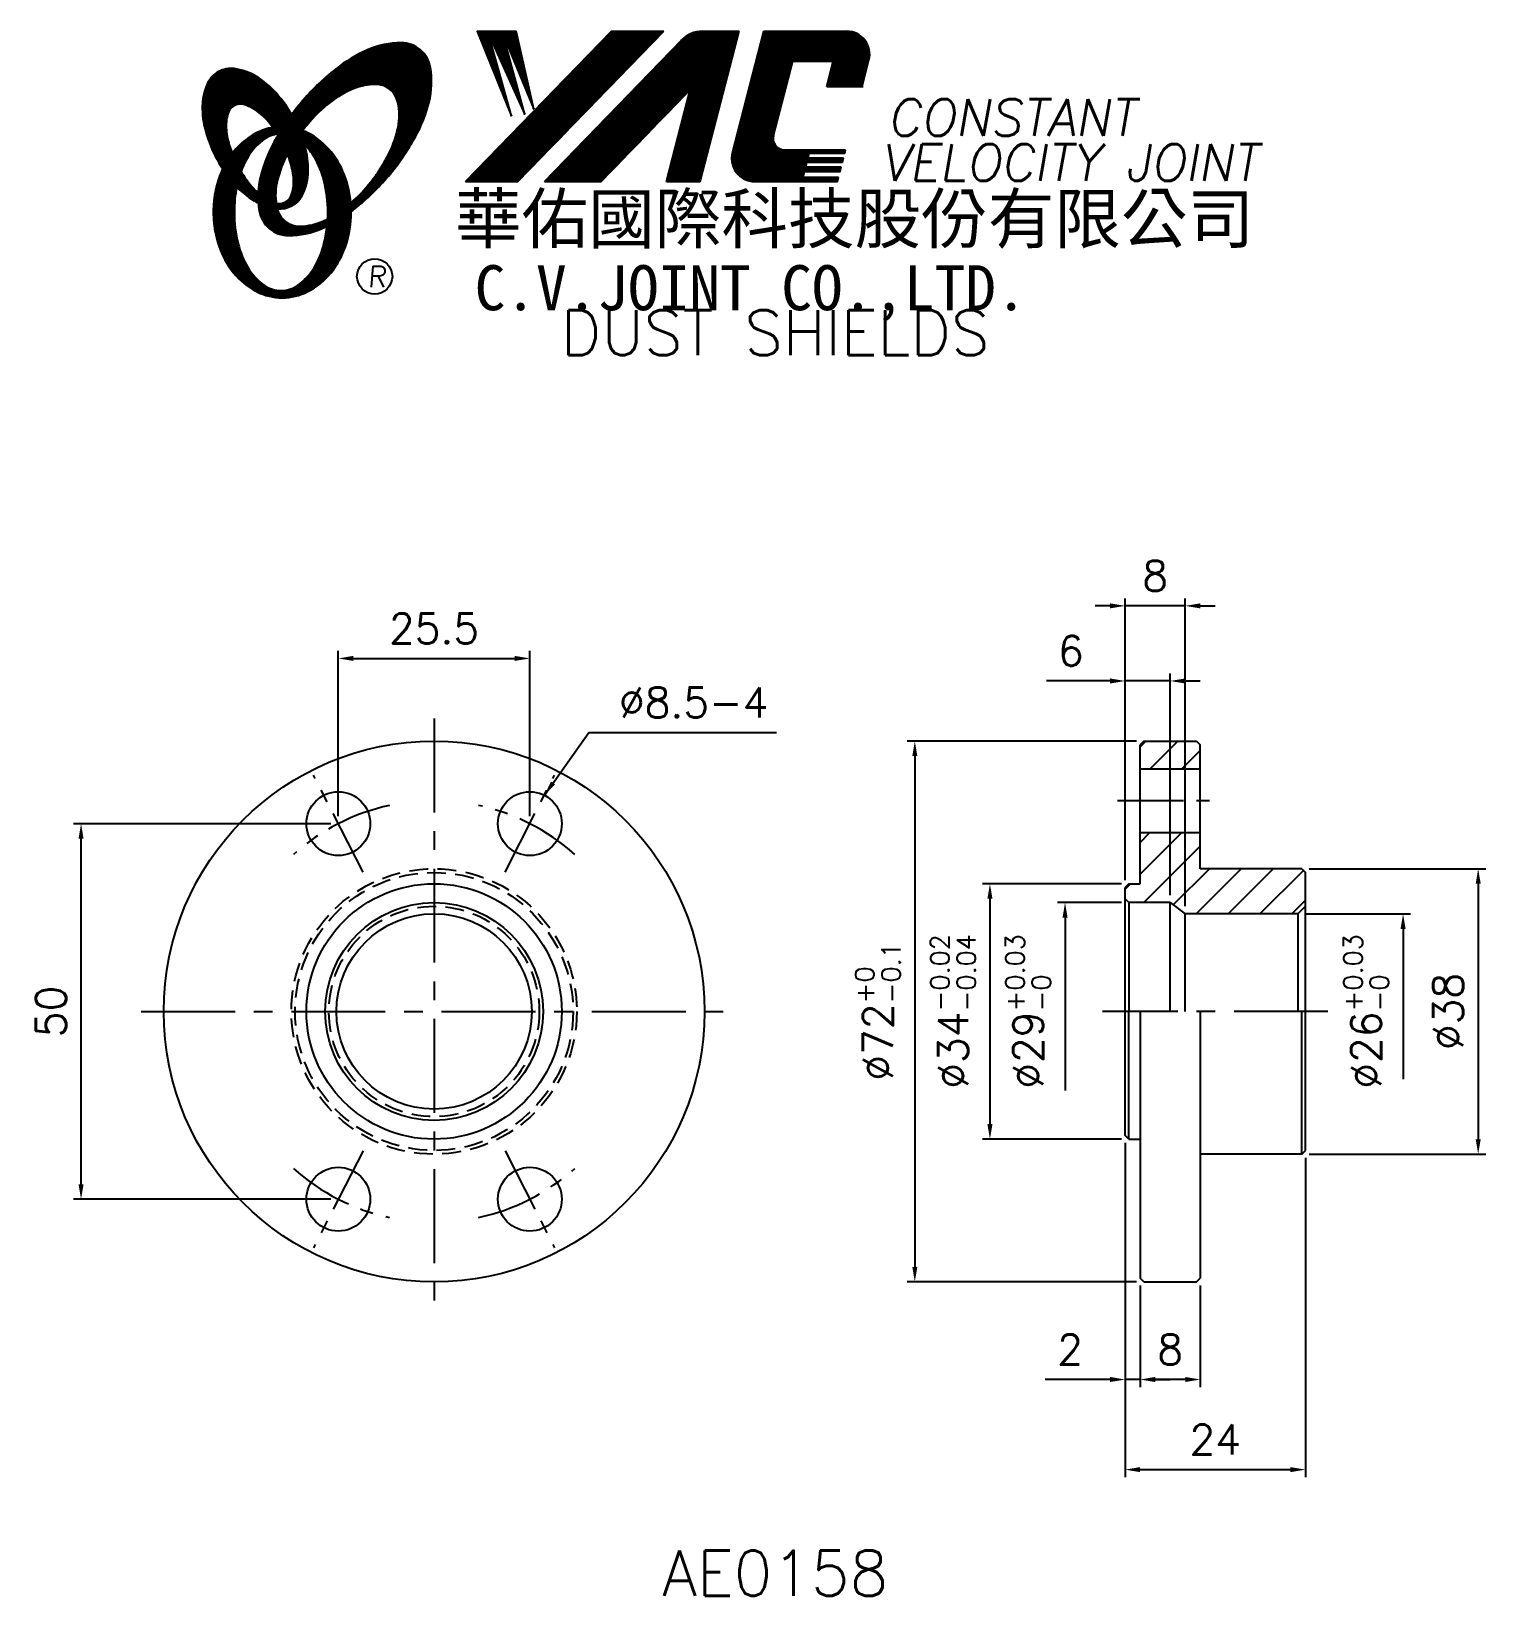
# Model space of a CAD drawing. Extents: x 87 to 281, y 3 to 211.
import ezdxf
from ezdxf.enums import TextEntityAlignment as Align

# ---------------------------------------------------------------- set-up
doc = ezdxf.new("R2010")
doc.units = 0
doc.header["$LTSCALE"] = 10
doc.header["$MEASUREMENT"] = 0
doc.linetypes.add('CENTER', pattern=[2, 1.25, -0.25, 0.25, -0.25])
doc.linetypes.add('HIDDEN', pattern=[0.375, 0.25, -0.125])
doc.layers.get('0').update_dxf_attribs({"linetype": 'CONTINUOUS'})
doc.layers.get('DEFPOINTS').update_dxf_attribs({"linetype": 'CONTINUOUS'})
doc.layers.add('4', color=4, linetype='CONTINUOUS')
doc.styles.add('CHINA', font='KAIU.TTF')
doc.styles.add('ITALICC', font='simplex.shx')
doc.dimstyles.new('STANDARD$0', dxfattribs={"dimtxt": 4, "dimasz": 2, "dimexe": 1, "dimexo": 1, "dimgap": 2, "dimtad": 1, "dimdec": 4, "dimzin": 10, "dimtxsty": 'ITALICC', "dimcen": 2, "dimclrd": 5, "dimclre": 5, "dimclrt": 18, "dimaunit": 1, "dimazin": 3, "dimtp": 0.1, "dimtfac": 0.7, "dimtdec": 4, "dimtmove": 0, "dimatfit": 3, "dimtolj": 1, "dimtzin": 10})
doc.dimstyles.new('STANDARD$7', dxfattribs={"dimtxt": 4, "dimasz": 2, "dimexe": 1, "dimexo": 1, "dimgap": 2, "dimtad": 1, "dimdec": 4, "dimzin": 10, "dimtxsty": 'ITALICC', "dimcen": -2, "dimclrd": 5, "dimclre": 5, "dimclrt": 18, "dimaunit": 1, "dimazin": 3, "dimtp": 2, "dimtfac": 0.75, "dimtdec": 4, "dimtmove": 0, "dimatfit": 3, "dimtolj": 1, "dimtzin": 10})
pattern_1 = [(45, (179.81017, -32.887536), (-0.00727476112, 0.00727476112), [])]
pattern_2 = [(45, (11.219625, 3.416874), (-0.00883883476, 0.00883883476), [])]

# ---------------------------------------------------------------- blocks, each defined once
blk = doc.blocks.new('*D23')
at = {"color": 5, "linetype": 'BYBLOCK'}
for p, q in [((233.11, 62.85), (233.11, 30.35)), ((235.11, 43.85), (235.11, 30.35)), ((231.11, 31.35), (222.45, 31.35)), ((235.11, 31.35), (233.11, 31.35)), ((237.11, 31.35), (239.11, 31.35))]:
    blk.add_line(p, q, dxfattribs=at)
for points in [[(231.11, 31.69), (231.11, 31.02), (233.11, 31.35)], [(237.11, 31.69), (237.11, 31.02), (235.11, 31.35)]]:
    blk.add_solid(points, dxfattribs=at)
at = {"layer": 'DEFPOINTS', "color": 0, "linetype": 'BYBLOCK'}
for p in [(233.11, 63.85), (235.11, 44.85), (233.11, 31.35)]:
    blk.add_point(p, dxfattribs=at)
at = {"color": 18, "linetype": 'BYBLOCK', "insert": (225.78, 35.35), "char_height": 4, "attachment_point": 5, "style": 'ITALICC'}
blk.add_mtext('\\A1;2', dxfattribs=at)
blk = doc.blocks.new('*D24')
at = {"color": 5, "linetype": 'BYBLOCK'}
for p, q in [((233.11, 62.85), (233.11, 18.35)), ((257.11, 60.85), (257.11, 18.35)), ((235.11, 19.35), (255.11, 19.35))]:
    blk.add_line(p, q, dxfattribs=at)
for points in [[(235.11, 19.69), (235.11, 19.02), (233.11, 19.35)], [(255.11, 19.69), (255.11, 19.02), (257.11, 19.35)]]:
    blk.add_solid(points, dxfattribs=at)
at = {"layer": 'DEFPOINTS', "color": 0, "linetype": 'BYBLOCK'}
for p in [(233.11, 63.85), (257.11, 61.85), (257.11, 19.35)]:
    blk.add_point(p, dxfattribs=at)
at = {"color": 18, "linetype": 'BYBLOCK', "insert": (245.11, 23.35), "char_height": 4, "attachment_point": 5, "style": 'ITALICC'}
blk.add_mtext('\\A1;24', dxfattribs=at)
blk = doc.blocks.new('*D25')
at = {"color": 5, "linetype": 'BYBLOCK'}
for p, q in [((234.61, 116.35), (204.11, 116.35)), ((205.11, 114.35), (205.11, 46.35)), ((234.61, 44.35), (204.11, 44.35))]:
    blk.add_line(p, q, dxfattribs=at)
for points in [[(204.78, 114.35), (205.45, 114.35), (205.11, 116.35)], [(204.78, 46.35), (205.45, 46.35), (205.11, 44.35)]]:
    blk.add_solid(points, dxfattribs=at)
at = {"layer": 'DEFPOINTS', "color": 0, "linetype": 'BYBLOCK'}
for p in [(235.61, 116.35), (205.11, 44.35), (235.61, 44.35)]:
    blk.add_point(p, dxfattribs=at)
at = {"color": 18, "linetype": 'BYBLOCK', "insert": (200.2, 80.35), "char_height": 4, "attachment_point": 5, "rotation": 90, "style": 'ITALICC'}
blk.add_mtext('\\A1;∅72\\H2.5\\S+0^ -0.1', dxfattribs=at)
blk = doc.blocks.new('*D26')
at = {"color": 5, "linetype": 'BYBLOCK'}
for p, q in [((235.11, 43.85), (235.11, 30.35)), ((243.11, 43.85), (243.11, 30.35)), ((241.11, 31.35), (237.11, 31.35))]:
    blk.add_line(p, q, dxfattribs=at)
for points in [[(237.11, 31.69), (237.11, 31.02), (235.11, 31.35)], [(241.11, 31.69), (241.11, 31.02), (243.11, 31.35)]]:
    blk.add_solid(points, dxfattribs=at)
at = {"layer": 'DEFPOINTS', "color": 0, "linetype": 'BYBLOCK'}
for p in [(235.11, 44.85), (243.11, 44.85), (235.11, 31.35)]:
    blk.add_point(p, dxfattribs=at)
at = {"color": 18, "linetype": 'BYBLOCK', "insert": (239.11, 35.35), "char_height": 4, "attachment_point": 5, "style": 'ITALICC'}
blk.add_mtext('\\A1;8', dxfattribs=at)
blk = doc.blocks.new('*D27')
at = {"color": 5, "linetype": 'BYBLOCK'}
for p, q in [((128.36, 106.35), (128.36, 128.35)), ((130.36, 127.35), (151.86, 127.35)), ((153.86, 106.35), (153.86, 128.35))]:
    blk.add_line(p, q, dxfattribs=at)
for points in [[(130.36, 127.69), (130.36, 127.02), (128.36, 127.35)], [(151.86, 127.69), (151.86, 127.02), (153.86, 127.35)]]:
    blk.add_solid(points, dxfattribs=at)
at = {"layer": 'DEFPOINTS', "color": 0, "linetype": 'BYBLOCK'}
for p in [(153.86, 127.35), (128.36, 105.35), (153.86, 105.35)]:
    blk.add_point(p, dxfattribs=at)
at = {"color": 18, "linetype": 'BYBLOCK', "insert": (141.11, 131.35), "char_height": 4, "attachment_point": 5, "style": 'ITALICC'}
blk.add_mtext('\\A1;25.5', dxfattribs=at)
blk = doc.blocks.new('*D28')
at = {"color": 5, "linetype": 'BYBLOCK'}
for p, q in [((127.36, 105.35), (93.11, 105.35)), ((94.11, 57.35), (94.11, 103.35)), ((127.36, 55.35), (93.11, 55.35))]:
    blk.add_line(p, q, dxfattribs=at)
for points in [[(93.78, 103.35), (94.45, 103.35), (94.11, 105.35)], [(93.78, 57.35), (94.45, 57.35), (94.11, 55.35)]]:
    blk.add_solid(points, dxfattribs=at)
at = {"layer": 'DEFPOINTS', "color": 0, "linetype": 'BYBLOCK'}
for p in [(94.11, 105.35), (128.36, 105.35), (128.36, 55.35)]:
    blk.add_point(p, dxfattribs=at)
at = {"color": 18, "linetype": 'BYBLOCK', "insert": (90.11, 80.35), "char_height": 4, "attachment_point": 5, "rotation": 90, "style": 'ITALICC'}
blk.add_mtext('\\A1;50', dxfattribs=at)
blk = doc.blocks.new('*D29')
at = {"color": 5, "linetype": 'BYBLOCK'}
for p, q in [((257.61, 99.35), (281.11, 99.35)), ((280.11, 97.35), (280.11, 63.35)), ((257.61, 61.35), (281.11, 61.35))]:
    blk.add_line(p, q, dxfattribs=at)
for points in [[(279.78, 97.35), (280.45, 97.35), (280.11, 99.35)], [(279.78, 63.35), (280.45, 63.35), (280.11, 61.35)]]:
    blk.add_solid(points, dxfattribs=at)
at = {"layer": 'DEFPOINTS', "color": 0, "linetype": 'BYBLOCK'}
for p in [(256.61, 99.35), (256.61, 61.35), (280.11, 61.35)]:
    blk.add_point(p, dxfattribs=at)
at = {"color": 18, "linetype": 'BYBLOCK', "insert": (276.11, 80.35), "char_height": 4, "attachment_point": 5, "rotation": 90, "style": 'ITALICC'}
blk.add_mtext('\\A1;∅38', dxfattribs=at)
blk = doc.blocks.new('*D30')
at = {"color": 5, "linetype": 'BYBLOCK'}
for p, q in [((231.11, 134.35), (229.11, 134.35)), ((233.11, 97.85), (233.11, 135.35)), ((241.11, 134.35), (233.11, 134.35)), ((241.11, 94.35), (241.11, 135.35)), ((243.11, 134.35), (245.11, 134.35))]:
    blk.add_line(p, q, dxfattribs=at)
for points in [[(231.11, 134.69), (231.11, 134.02), (233.11, 134.35)], [(243.11, 134.69), (243.11, 134.02), (241.11, 134.35)]]:
    blk.add_solid(points, dxfattribs=at)
at = {"layer": 'DEFPOINTS', "color": 0, "linetype": 'BYBLOCK'}
for p in [(233.11, 134.35), (233.11, 96.85), (241.11, 93.35)]:
    blk.add_point(p, dxfattribs=at)
at = {"color": 18, "linetype": 'BYBLOCK', "insert": (237.11, 138.35), "char_height": 4, "attachment_point": 5, "style": 'ITALICC'}
blk.add_mtext('\\A1;8', dxfattribs=at)
blk = doc.blocks.new('*D31')
at = {"color": 5, "linetype": 'BYBLOCK'}
for p, q in [((233.11, 97.85), (233.11, 125.35)), ((239.11, 95.85), (239.11, 125.35)), ((231.11, 124.35), (222.64, 124.35)), ((239.11, 124.35), (233.11, 124.35)), ((241.11, 124.35), (243.11, 124.35))]:
    blk.add_line(p, q, dxfattribs=at)
for points in [[(231.11, 124.69), (231.11, 124.02), (233.11, 124.35)], [(241.11, 124.69), (241.11, 124.02), (239.11, 124.35)]]:
    blk.add_solid(points, dxfattribs=at)
at = {"layer": 'DEFPOINTS', "color": 0, "linetype": 'BYBLOCK'}
for p in [(233.11, 124.35), (233.11, 96.85), (239.11, 94.85)]:
    blk.add_point(p, dxfattribs=at)
at = {"color": 18, "linetype": 'BYBLOCK', "insert": (225.88, 128.35), "char_height": 4, "attachment_point": 5, "style": 'ITALICC'}
blk.add_mtext('\\A1;6', dxfattribs=at)
blk = doc.blocks.new('*D32')
at = {"color": 5, "linetype": 'BYBLOCK'}
for p, q in [((232.61, 94.85), (224.11, 94.85)), ((225.11, 92.85), (225.11, 69.85))]:
    blk.add_line(p, q, dxfattribs=at)
blk.add_solid([(224.78, 92.85), (225.45, 92.85), (225.11, 94.85)], dxfattribs=at)
at = {"layer": 'DEFPOINTS', "color": 0, "linetype": 'BYBLOCK'}
for p in [(225.11, 94.85), (233.61, 94.85), (233.11, 65.85)]:
    blk.add_point(p, dxfattribs=at)
at = {"color": 18, "linetype": 'BYBLOCK', "insert": (220.2, 80.35), "char_height": 4, "attachment_point": 5, "rotation": 90, "style": 'ITALICC'}
blk.add_mtext('\\A1;∅29\\H2.5\\S+0.03^ -0', dxfattribs=at)
blk = doc.blocks.new('*D33')
at = {"color": 5, "linetype": 'BYBLOCK'}
for p, q in [((232.61, 97.35), (214.11, 97.35)), ((215.11, 95.35), (215.11, 65.35)), ((232.61, 63.35), (214.11, 63.35))]:
    blk.add_line(p, q, dxfattribs=at)
for points in [[(214.78, 95.35), (215.45, 95.35), (215.11, 97.35)], [(214.78, 65.35), (215.45, 65.35), (215.11, 63.35)]]:
    blk.add_solid(points, dxfattribs=at)
at = {"layer": 'DEFPOINTS', "color": 0, "linetype": 'BYBLOCK'}
for p in [(233.61, 97.35), (215.11, 63.35), (233.61, 63.35)]:
    blk.add_point(p, dxfattribs=at)
at = {"color": 18, "linetype": 'BYBLOCK', "insert": (210.2, 80.35), "char_height": 4, "attachment_point": 5, "rotation": 90, "style": 'ITALICC'}
blk.add_mtext('\\A1;∅34\\H2.5\\S-0.02^ -0.04', dxfattribs=at)
blk = doc.blocks.new('*D34')
at = {"color": 5, "linetype": 'BYBLOCK'}
for p, q in [((257.11, 93.35), (271.11, 93.35)), ((270.11, 91.35), (270.11, 71.35))]:
    blk.add_line(p, q, dxfattribs=at)
blk.add_solid([(269.78, 91.35), (270.45, 91.35), (270.11, 93.35)], dxfattribs=at)
at = {"layer": 'DEFPOINTS', "color": 0, "linetype": 'BYBLOCK'}
for p in [(256.11, 93.35), (270.11, 93.35), (257.11, 67.35)]:
    blk.add_point(p, dxfattribs=at)
at = {"color": 18, "linetype": 'BYBLOCK', "insert": (265.2, 80.35), "char_height": 4, "attachment_point": 5, "rotation": 90, "style": 'ITALICC'}
blk.add_mtext('\\A1;∅26\\H2.5\\S+0.03^ -0', dxfattribs=at)

msp = doc.modelspace()

# ---------------------------------------------------------------- hatches: boundary and pattern name
at = {"layer": '4', "linetype": 'CONTINUOUS'}
h = msp.add_hatch(dxfattribs=at)
h.set_pattern_fill('ANSI31', color=5, scale=0.1, style=0)
h.set_pattern_definition(pattern_2)
h.paths.add_polyline_path([(171.67833, 210.84786), (164.72102, 210.84786), (145.30442, 190.8441), (152.26172, 190.8441)])
h.paths.add_polyline_path([(175.22522, 203.08229), (172.04485, 190.8441), (176.52583, 190.8441), (181.72427, 210.84786), (176.82754, 210.84786, 0.202785967), (174.09347, 209.69144), (155.79934, 190.8441), (163.34625, 190.8441)])
h.paths.add_polyline_path([(188.85233, 206.84944), (194.24605, 206.84944), (193.37703, 203.50542), (198.09385, 203.50542), (199.01057, 207.03299, 0.490800957), (196.06037, 210.84786), (185.02605, 210.84786), (180.819, 194.65897, 0.490800957), (183.7692, 190.8441), (194.80351, 190.8441), (194.95796, 191.43841), (190.24114, 191.43841), (190.43451, 192.18249), (195.15133, 192.18249), (195.30988, 192.79263), (190.59306, 192.79263), (190.75431, 193.4131), (195.47113, 193.4131), (195.62731, 194.01409), (190.91049, 194.01409), (191.06729, 194.61747), (195.78411, 194.61747), (195.90084, 195.06666), (187.76109, 195.06666, -0.490800957), (186.28599, 196.9741)])
h = msp.add_hatch(dxfattribs=at)
h.set_pattern_fill('ANSI31', color=1, scale=0.1, style=0)
h.set_pattern_definition(pattern_2)
h.paths.add_polyline_path([(152.03639, 210.84786), (146.85907, 210.84786), (151.42983, 199.54412), (148.36389, 210.5021), (153.19863, 199.77978), (150.25062, 210.5021), (154.37784, 200.48674)])
h = msp.add_hatch(dxfattribs=at)
h.set_pattern_fill('ANSI31', color=5, scale=0.082305, style=0)
h.set_pattern_definition([(45, (11.219625, 3.416874), (-0.00727476112, 0.00727476112), [])])
h.paths.add_polyline_path([(133.2551, 203.78538, -0.172879177), (135.19657, 203.12681, -0.172879177), (136.28386, 201.38876, -0.104527385), (136.31164, 198.06057, -0.065680101), (135.14211, 194.65861, -0.051823203), (132.70169, 190.81622, -0.044272532), (130.02672, 187.98989, -0.020203161), (130.08031, 186.85197, 0.006517006), (130.48486, 187.16405, 0.049863361), (135.03828, 191.57711, 0.049863361), (138.62792, 196.80427, 0.063682799), (140.44896, 201.43162, 0.103597411), (140.63826, 206.01559, 0.177892575), (139.28965, 208.38587, 0.177892575), (136.72726, 209.3192, 0.103597411), (132.23946, 208.36615, 0.063682799), (127.98172, 205.79708, 0.049863361), (123.4283, 201.38402, 0.016070017), (122.1576, 199.7777, -0.007061632), (122.40488, 199.34067, -0.031648676), (123.35747, 197.30409, -0.008069351), (123.78937, 197.86841, -0.051823203), (126.96775, 201.12686, -0.065680101), (130.00968, 203.04721, -0.104527385)])
h.paths.add_polyline_path([(120.17943, 190.62406, -0.065680101), (121.34896, 194.02602, -0.006063428), (121.5929, 194.50103, 0.027613469), (120.86606, 196.0891, 0.017011252), (120.33264, 197.02408, 0.007829282), (119.83866, 196.15685, 0.063682799), (118.01762, 191.5295, 0.103597411), (117.82832, 186.94553, 0.177892575), (119.17692, 184.57525, 0.177892575), (121.73931, 183.64193, 0.103597411), (126.22711, 184.59497, 0.008811776), (126.85408, 184.88505, 0.013922709), (126.9314, 185.85486, -0.009086703), (126.48139, 185.63741, -0.104527385), (123.23597, 184.89925, -0.172879177), (121.2945, 185.55782, -0.172879177), (120.2072, 187.29587, -0.104527385)])
h = msp.add_hatch(dxfattribs=at)
h.set_pattern_fill('ANSI31', color=3, scale=0.082305, style=0)
h.set_pattern_definition(pattern_1)
h.paths.add_polyline_path([(117.45859, 204.83621, 0.106488277), (114.51671, 205.87479, 0.158297415), (112.42651, 205.47974, 0.158297415), (110.96718, 203.93205, 0.106488277), (110.25637, 200.89429, 0.071723199), (110.67441, 197.58133, 0.058080454), (112.2194, 193.76594, 0.058080454), (114.60045, 190.40815, 0.071723199), (117.16569, 188.2704, 0.020895977), (117.70587, 187.96841, -0.030777155), (117.68996, 189.34463, -0.042059526), (116.59361, 190.50739, -0.04691039), (114.97444, 192.98854, -0.04691039), (113.84616, 195.72803, -0.060581117), (113.44406, 197.99009, -0.10187153), (113.75568, 200.07829, -0.185892489), (114.53577, 200.96994, -0.185892489), (115.71242, 201.10806, -0.10187153), (117.61007, 200.18252, -0.060581117), (119.2469, 198.57025, -0.04691039), (120.86606, 196.0891, -0.04691039), (121.99434, 193.34961, -0.060581117), (122.39644, 191.08755, -0.10187153), (122.08482, 188.99935, -0.185892489), (121.30473, 188.1077, -0.185892489), (120.12809, 187.96958, -0.002013383), (120.08729, 187.98021, 0.021593804), (120.2072, 187.29587, 0.006477741), (120.22521, 187.21883, 0.14950097), (122.19776, 187.62687, 0.158297415), (123.6571, 189.17456, 0.106488277), (124.36791, 192.21233, 0.071723199), (123.94986, 195.52528, 0.058080454), (122.40488, 199.34067, 0.058080454), (120.02383, 202.69846, 0.071723199)])
h = msp.add_hatch(dxfattribs=at)
h.set_pattern_fill('ANSI31', color=1, scale=0.082305, style=0)
h.set_pattern_definition(pattern_1)
h.paths.add_polyline_path([(118.55222, 196.51276, -0.120168026), (120.24401, 197.16615, 0.016865385), (119.64425, 198.04889, 0.076648372), (117.48802, 197.32998, 0.104809576), (114.40357, 194.81688, 0.005838257), (114.23662, 194.60468, 0.028089978), (114.97444, 192.98854, 0.014237292), (115.41657, 192.20349, -0.045767751), (116.34175, 194.14034, -0.106890197)])
h.paths.add_polyline_path([(114.52085, 186.75815, -0.048711043), (114.85095, 190.13848, -0.007865741), (114.60045, 190.40815, -0.037695478), (112.96457, 192.52691, 0.03042545), (112.43924, 191.22294, 0.080710289), (111.71381, 186.75815, 0.080710289), (112.43924, 182.29335, 0.089265679), (114.40357, 178.69941, 0.104809576), (117.48802, 176.18632, 0.11926607), (120.89721, 175.36138, 0.11926607), (124.30641, 176.18632, 0.104809576), (127.39086, 178.69941, 0.089265679), (129.35518, 182.29335, 0.080710289), (130.08062, 186.75815, 0.080710289), (129.35518, 191.22294, 0.089265679), (127.39086, 194.81688, 0.104809576), (124.30641, 197.32998, 0.025513357), (123.61317, 197.64273, 0.004818181), (123.35747, 197.30409, -0.023722145), (123.89868, 195.70735, -0.065307489), (125.13386, 194.14034, -0.073950765), (126.44631, 190.94261, -0.060532391), (126.95477, 186.75815, -0.060532391), (126.44631, 182.57368, -0.073950765), (125.13386, 179.37595, -0.106890197), (122.9234, 177.00353, -0.153118262), (120.73781, 176.31815, -0.153118262), (118.55222, 177.00353, -0.106890197), (116.34175, 179.37595, -0.073950765), (115.0293, 182.57368, -0.060532391)])
h = msp.add_hatch(dxfattribs=at)
h.set_pattern_fill('ANSI31', color=5, scale=24, style=0)
h.set_pattern_definition([(45, (-8.9364, 3.066), (-2.12132, 2.12132), [])])
h.paths.add_polyline_path([(243.11335, 112.66731), (243.11335, 115.85376), (242.61335, 116.35376), (235.61335, 116.35376), (235.11335, 115.85376), (235.11335, 112.66731)])
h.paths.add_polyline_path([(256.11335, 93.35376), (257.11335, 94.35376), (257.11335, 98.85376), (256.61335, 99.35376), (243.11335, 99.35376), (243.11335, 104.16731), (235.11335, 104.16731), (235.11335, 97.35376), (233.61335, 97.35376), (233.11335, 96.85376), (233.11335, 95.35376), (233.61335, 94.85376), (239.11335, 94.85376), (241.11335, 93.35376)])

# ---------------------------------------------------------------- linework, layer by layer
at = {"layer": '4', "color": 5, "linetype": 'CONTINUOUS'}
for p, q in [((145.30442, 190.8441), (164.72102, 210.84786)), ((152.26172, 190.8441), (171.67833, 210.84786)), ((164.72102, 210.84786), (171.67833, 210.84786)), ((176.52583, 190.8441), (181.72427, 210.84786)), ((176.82754, 210.84786), (181.72427, 210.84786)), ((180.819, 194.65897), (185.02605, 210.84786)), ((185.02605, 210.84786), (196.06037, 210.84786)), ((155.79934, 190.8441), (174.09347, 209.69144)), ((186.28599, 196.9741), (188.85233, 206.84944)), ((188.85233, 206.84944), (194.24605, 206.84944)), ((193.37703, 203.50542), (194.24605, 206.84944)), ((198.09385, 203.50542), (199.01057, 207.03299)), ((163.34625, 190.8441), (175.22522, 203.08229)), ((172.04485, 190.8441), (175.22522, 203.08229)), ((193.37703, 203.50542), (198.24428, 203.50542)), ((187.76109, 195.06666), (195.90084, 195.06666)), ((190.91049, 194.01409), (191.06729, 194.61747)), ((190.91049, 194.01409), (195.62731, 194.01409)), ((191.06729, 194.61747), (195.78411, 194.61747)), ((195.47113, 193.4131), (195.62731, 194.01409)), ((195.78411, 194.61747), (195.90084, 195.06666)), ((190.24114, 191.43841), (190.43451, 192.18249)), ((190.43451, 192.18249), (195.15133, 192.18249)), ((190.59306, 192.79263), (190.75431, 193.4131)), ((190.59306, 192.79263), (195.30988, 192.79263)), ((190.75431, 193.4131), (195.47113, 193.4131)), ((195.15133, 192.18249), (195.30988, 192.79263)), ((145.30442, 190.8441), (152.26172, 190.8441)), ((155.79934, 190.8441), (163.34625, 190.8441)), ((172.04485, 190.8441), (176.52583, 190.8441)), ((183.7692, 190.8441), (194.80351, 190.8441)), ((190.24114, 191.43841), (194.95796, 191.43841)), ((194.80351, 190.8441), (194.95796, 191.43841))]:
    msp.add_line(p, q, dxfattribs=at)
at = {"layer": '4', "color": 1, "linetype": 'CONTINUOUS'}
for p, q in [((146.85907, 210.84786), (151.42983, 199.54412)), ((146.85907, 210.84786), (152.03639, 210.84786)), ((151.42983, 199.54412), (148.36389, 210.5021)), ((148.36389, 210.5021), (153.19863, 199.77978)), ((150.25062, 210.5021), (154.37784, 200.48674)), ((153.19863, 199.77978), (150.25062, 210.5021)), ((154.37784, 200.48674), (152.03639, 210.84786))]:
    msp.add_line(p, q, dxfattribs=at)
at = {"layer": '4', "color": 5, "linetype": 'CENTER'}
for p, q in [((141.11331, 119.35376), (141.11331, 41.35376)), ((102.11331, 80.35376), (180.11331, 80.35376)), ((260.11335, 80.35376), (230.11335, 80.35376))]:
    msp.add_line(p, q, dxfattribs=at)
at = {"layer": '4', "color": 7, "linetype": 'CONTINUOUS'}
for p, q in [((235.61335, 116.35376), (235.11335, 115.85376)), ((235.11335, 97.35376), (235.11335, 115.85376)), ((235.61335, 116.35376), (242.61335, 116.35376)), ((242.61335, 116.35376), (243.11335, 115.85376)), ((243.11335, 99.35376), (243.11335, 115.85376)), ((235.11335, 112.66731), (243.11335, 112.66731)), ((235.11335, 104.16731), (243.11335, 104.16731)), ((256.61335, 99.35376), (243.11335, 99.35376)), ((256.61335, 99.35376), (257.11335, 98.85376)), ((257.11335, 61.85376), (257.11335, 98.85376)), ((233.61335, 97.35376), (233.11335, 96.85376)), ((233.11335, 63.85376), (233.11335, 96.85376)), ((233.61335, 97.35376), (235.11335, 97.35376)), ((233.11335, 95.35376), (233.61335, 94.85376)), ((233.61335, 94.85376), (233.61335, 80.35376)), ((239.11335, 94.85376), (233.61335, 94.85376)), ((239.11335, 80.35376), (239.11335, 94.85376)), ((239.11335, 94.85376), (241.11335, 93.35376)), ((256.11335, 93.35376), (257.11335, 94.35376)), ((256.11335, 93.35376), (241.11335, 93.35376)), ((241.11335, 80.35376), (241.11335, 93.35376)), ((256.11335, 93.35376), (256.11335, 80.35376)), ((233.61335, 63.35376), (233.61335, 80.35376)), ((235.11335, 80.35376), (235.11335, 44.85376)), ((243.11335, 80.35376), (243.11335, 44.85376)), ((256.61335, 61.35376), (256.61335, 80.35376)), ((233.61335, 63.35376), (233.11335, 63.85376)), ((233.61335, 63.35376), (235.11335, 63.35376)), ((256.61335, 61.35376), (243.11335, 61.35376)), ((256.61335, 61.35376), (257.11335, 61.85376)), ((235.61335, 44.35376), (235.11335, 44.85376)), ((235.61335, 44.35376), (242.61335, 44.35376)), ((242.61335, 44.35376), (243.11335, 44.85376))]:
    msp.add_line(p, q, dxfattribs=at)
at = {"layer": '4', "color": 5, "linetype": 'CENTER', "ltscale": 0.7}
for p, q in [((131.65718, 98.89521), (125.06945, 111.81232)), ((150.56945, 98.89521), (157.15718, 111.81232)), ((232.11335, 108.41731), (246.11335, 108.41731)), ((131.65718, 61.81232), (125.06945, 48.89521)), ((150.56945, 61.81232), (157.15718, 48.89521))]:
    msp.add_line(p, q, dxfattribs=at)
at = {"layer": '4', "color": 5, "linetype": 'CONTINUOUS'}
for points in [[(130.08031, 186.85197, 0.006517006), (130.48486, 187.16405, 0.049863361), (135.03828, 191.57711, 0.049863361), (138.62792, 196.80427, 0.063682799), (140.44896, 201.43162, 0.103597411), (140.63826, 206.01559, 0.177892575), (139.28965, 208.38587, 0.177892575), (136.72726, 209.3192, 0.103597411), (132.23946, 208.36615, 0.063682799), (127.98172, 205.79708, 0.049863361), (123.4283, 201.38402, 0.016070017), (122.1576, 199.7777)], [(130.02672, 187.98989, 0.044272532), (132.70169, 190.81622, 0.051823203), (135.14211, 194.65861, 0.065680101), (136.31164, 198.06057, 0.104527385), (136.28386, 201.38876, 0.172879177), (135.19657, 203.12681, 0.172879177), (133.2551, 203.78538, 0.104527385), (130.00968, 203.04721, 0.065680101), (126.96775, 201.12686, 0.051823203), (123.78937, 197.86841, 0.008069351), (123.35747, 197.30409)], [(120.33264, 197.02408, 0.007829282), (119.83866, 196.15685, 0.063682799), (118.01762, 191.5295, 0.103597411), (117.82832, 186.94553, 0.177892575), (119.17692, 184.57525, 0.177892575), (121.73931, 183.64193, 0.103597411), (126.22711, 184.59497, 0.008811776), (126.85408, 184.88505, 0.008811776)], [(121.5929, 194.50103, 0.006063428), (121.34896, 194.02602, 0.065680101), (120.17943, 190.62406, 0.104527385), (120.2072, 187.29587, 0.172879177), (121.2945, 185.55782, 0.172879177), (123.23597, 184.89925, 0.104527385), (126.48139, 185.63741, 0.009086703), (126.9314, 185.85486, 0.009086703)]]:
    msp.add_lwpolyline(points, format="xyb", dxfattribs=at)
at = {"layer": '4', "color": 3, "linetype": 'CONTINUOUS'}
for points in [[(120.22521, 187.21883, 0.14950097), (122.19776, 187.62687, 0.158297415), (123.6571, 189.17456, 0.106488277), (124.36791, 192.21233, 0.071723199), (123.94986, 195.52528, 0.058080454), (122.40488, 199.34067, 0.058080454), (120.02383, 202.69846, 0.071723199), (117.45859, 204.83621, 0.106488277), (114.51671, 205.87479, 0.158297415), (112.42651, 205.47974, 0.158297415), (110.96718, 203.93205, 0.106488277), (110.25637, 200.89429, 0.071723199), (110.67441, 197.58133, 0.058080454), (112.2194, 193.76594, 0.058080454), (114.60045, 190.40815, 0.071723199), (117.16569, 188.2704, 0.020895977), (117.70587, 187.96841, 0.020895977)], [(120.08729, 187.98021, 0.002013383), (120.12809, 187.96958, 0.185892489), (121.30473, 188.1077, 0.185892489), (122.08482, 188.99935, 0.10187153), (122.39644, 191.08755, 0.060581117), (121.99434, 193.34961, 0.04691039), (120.86606, 196.0891, 0.04691039), (119.2469, 198.57025, 0.060581117), (117.61007, 200.18252, 0.10187153), (115.71242, 201.10806, 0.185892489), (114.53577, 200.96994, 0.185892489), (113.75568, 200.07829, 0.10187153), (113.44406, 197.99009, 0.060581117), (113.84616, 195.72803, 0.04691039), (114.97444, 192.98854, 0.04691039), (116.59361, 190.50739, 0.042059526), (117.68996, 189.34463, 0.042059526)]]:
    msp.add_lwpolyline(points, format="xyb", dxfattribs=at)
at = {"layer": '4', "color": 1, "linetype": 'CONTINUOUS'}
for points in [[(119.64425, 198.04889, 0.076648372), (117.48802, 197.32998, 0.104809576), (114.40357, 194.81688, 0.005838257), (114.23662, 194.60468, 0.005838257)], [(112.96457, 192.52691, 0.03042545), (112.43924, 191.22294, 0.080710289), (111.71381, 186.75815, 0.080710289), (112.43924, 182.29335, 0.089265679), (114.40357, 178.69941, 0.104809576), (117.48802, 176.18632, 0.11926607), (120.89721, 175.36138, 0.11926607), (124.30641, 176.18632, 0.104809576), (127.39086, 178.69941, 0.089265679), (129.35518, 182.29335, 0.080710289), (130.08062, 186.75815, 0.080710289), (129.35518, 191.22294, 0.089265679), (127.39086, 194.81688, 0.104809576), (124.30641, 197.32998, 0.025513357), (123.61317, 197.64273, 0.025513357)], [(120.24401, 197.16615, 0.120168026), (118.55222, 196.51276, 0.106890197), (116.34175, 194.14034, 0.045767751), (115.41657, 192.20349, 0.045767751)], [(114.85095, 190.13848, 0.048711043), (114.52085, 186.75815, 0.060532391), (115.0293, 182.57368, 0.073950765), (116.34175, 179.37595, 0.106890197), (118.55222, 177.00353, 0.153118262), (120.73781, 176.31815, 0.153118262), (122.9234, 177.00353, 0.106890197), (125.13386, 179.37595, 0.073950765), (126.44631, 182.57368, 0.060532391), (126.95477, 186.75815, 0.060532391), (126.44631, 190.94261, 0.073950765), (125.13386, 194.14034, 0.065307489), (123.89868, 195.70735)]]:
    msp.add_lwpolyline(points, format="xyb", dxfattribs=at)
at = {"layer": '4', "color": 5, "linetype": 'CONTINUOUS'}
msp.add_circle((133.20145, 178.21243), 2.35282, dxfattribs=at)
at = {"layer": '4', "color": 7, "linetype": 'CONTINUOUS'}
for centre, radius in [((141.11331, 80.35376), 36), ((128.36331, 105.35376), 4.25), ((153.86331, 105.35376), 4.25), ((141.11331, 80.35376), 17), ((141.11331, 80.35376), 14.5), ((141.11331, 80.35376), 13), ((128.36331, 55.35376), 4.25), ((153.86331, 55.35376), 4.25)]:
    msp.add_circle(centre, radius, dxfattribs=at)
at = {"layer": '4', "color": 5, "linetype": 'HIDDEN'}
for radius in [19, 18.5, 14]:
    msp.add_circle((141.11331, 80.35376), radius, dxfattribs=at)
at = {"layer": '4', "color": 5, "linetype": 'CONTINUOUS'}
for centre, radius, start, end in [((176.82754, 207.03762), 3.81024, 90, 135.8533387), ((196.06037, 207.79967), 3.04819, 345.4326059, 90), ((187.76109, 196.59076), 1.5241, 165.4326059, 270), ((183.7692, 193.89229), 3.04819, 165.4326059, 270)]:
    msp.add_arc(centre, radius, start, end, dxfattribs=at)
at = {"layer": '4', "color": 5, "linetype": 'CENTER', "ltscale": 0.7}
for start, end in [(102.1781848, 131.8649783), (48.1350217, 77.8218152), (228.1350217, 257.8218152), (282.1781848, 311.8649783)]:
    msp.add_arc((141.11331, 80.35376), 28.06354, start, end, dxfattribs=at)

# ---------------------------------------------------------------- texts
at = {"layer": '4', "color": 5, "linetype": 'CONTINUOUS', "style": 'ITALICC'}
for s, height, oblique, p in [('CONSTANT', 4.9, 10, (201.45323, 196.91456)), ('VELOCITY JOINT', 4.9, 10, (200.575, 190.91918)), ('R', 2.75625, 5, (132.24277, 176.80282))]:
    msp.add_text(s, height=height, dxfattribs=dict(at, oblique=oblique)).set_placement(p)
at = {"layer": '4', "color": 7, "linetype": 'CONTINUOUS', "style": 'CHINA'}
for s, height, p in [('華佑國際科技股份有限公司', 6.5, (143.89106, 182.65425)), ('C.V.JOINT CO.,LTD.', 6, (146.5197, 173.70803))]:
    msp.add_text(s, height=height, dxfattribs=at).set_placement(p)
at = {"layer": '4', "color": 18, "linetype": 'CONTINUOUS', "style": 'ITALICC'}
for s, p in [('DUST SHIELDS', (186.52242, 167.71521)), ('AE0158', (186.52242, 2.56782))]:
    msp.add_text(s, height=6, dxfattribs=at).set_placement(p, align=Align.CENTER)
at = {"layer": '4', "color": 18, "linetype": 'CONTINUOUS', "insert": (165.72939, 121.49081), "char_height": 4, "attachment_point": 4, "style": 'ITALICC'}
msp.add_mtext('\\A1;%%C8.5-4', dxfattribs=at)

# ---------------------------------------------------------------- dimensions: what is measured, and where the dimension line sits
at = {"layer": '4', "color": 7, "linetype": 'CONTINUOUS'}
for base, p1, p2, picture, middle in [((233.11335, 134.35379), (241.11335, 93.35376), (233.11335, 96.85376), '*D30', (237.11335, 138.35379)), ((233.11335, 124.35381), (239.11335, 94.85376), (233.11335, 96.85376), '*D31', (225.87526, 128.35381)), ((233.11335, 31.35373), (235.11335, 44.85376), (233.11335, 63.85376), '*D23', (225.78002, 35.35373)), ((257.11335, 19.35378), (233.11335, 63.85376), (257.11335, 61.85376), '*D24', (245.11335, 23.35378)), ((235.11335, 31.35373), (243.11335, 44.85376), (235.11335, 44.85376), '*D26', (239.11335, 35.35373))]:
    dim = msp.add_linear_dim(base=base, p1=p1, p2=p2, dimstyle='STANDARD$0', override={"dimcen": 2.5, "dimaunit": 0, "dimtp": 0}, dxfattribs=at)
    dim.commit()
    dim.dimension.update_dxf_attribs({"geometry": picture, "text_midpoint": middle})
dim = msp.add_linear_dim(base=(153.86331, 127.35375), p1=(128.36331, 105.35376), p2=(153.86331, 105.35376), text='25.5', dimstyle='STANDARD$0', override={"dimcen": 2.5, "dimaunit": 0, "dimtfac": 0.7}, dxfattribs=at)
dim.commit()
dim.dimension.update_dxf_attribs({"geometry": '*D27', "text_midpoint": (141.11331, 131.35375)})
for base, p1, p2, text, override, picture, middle in [((215.11336, 63.35376), (233.61335, 97.35376), (233.61335, 63.35376), '%%C34\\H2.5\\S-0.02^ -0.04', {"dimcen": 2.5, "dimaunit": 0, "dimtp": 0}, '*D33', (210.19669, 80.35376)), ((225.11334, 94.85376), (233.11335, 65.85376), (233.61335, 94.85376), '%%C29\\H2.5\\S+0.03^ -0', {"dimcen": -2, "dimse1": 1, "dimsd1": 1, "dimaunit": 0}, '*D32', (220.19667, 80.35376)), ((270.11338, 93.35376), (257.11335, 67.35376), (256.11335, 93.35376), '%%C26\\H2.5\\S+0.03^ -0', {"dimcen": -2, "dimse1": 1, "dimsd1": 1, "dimaunit": 0}, '*D34', (265.19671, 80.35376)), ((205.11337, 44.35376), (235.61335, 116.35376), (235.61335, 44.35376), '%%C72\\H2.5\\S+0^ -0.1', {"dimcen": 2.5, "dimaunit": 0, "dimtp": 0}, '*D25', (200.19671, 80.35376)), ((94.1133, 105.35376), (128.36331, 55.35376), (128.36331, 105.35376), '50', {"dimcen": 2.5, "dimaunit": 0, "dimtfac": 0.7}, '*D28', (90.1133, 80.35376)), ((280.11337, 61.35376), (256.61335, 99.35376), (256.61335, 61.35376), '%%C38', {"dimcen": 2.5, "dimaunit": 0, "dimtp": 0}, '*D29', (276.11337, 80.35376))]:
    dim = msp.add_linear_dim(base=base, p1=p1, p2=p2, angle=90, text=text, dimstyle='STANDARD$0', override=override, dxfattribs=at)
    dim.commit()
    dim.dimension.update_dxf_attribs({"geometry": picture, "text_midpoint": middle})

# ---------------------------------------------------------------- leaders
at = {"layer": '4', "color": 5, "linetype": 'CONTINUOUS', "annotation_type": 0, "has_hookline": 1, "hookline_direction": 0, "text_width": 20.95238}
msp.add_leader([(155.7942, 109.13982), (161.72939, 117.49081), (163.72939, 117.49081)], dimstyle='STANDARD$7', override={"dimcen": 2.5, "dimaunit": 0, "dimtfac": 0.7}, dxfattribs=at)

doc.saveas('drawing.dxf')
